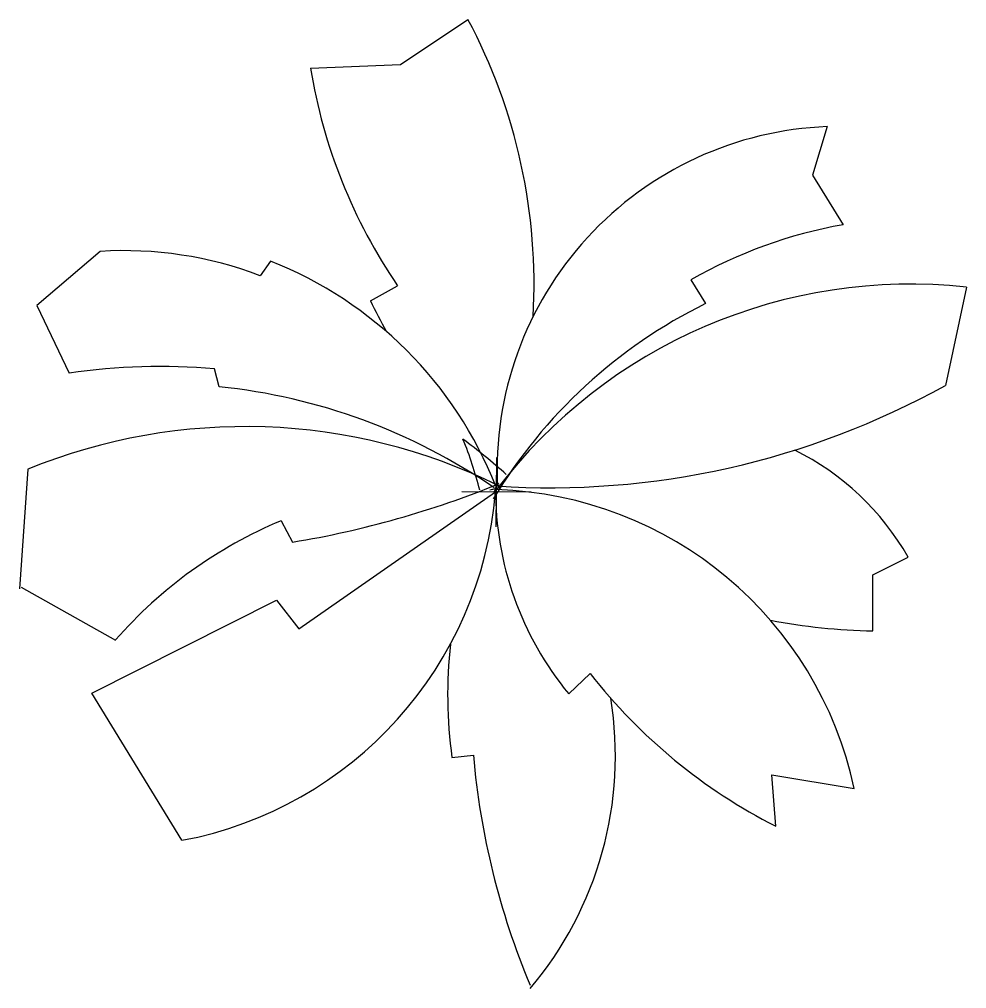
# Model space of a CAD drawing. Extents: x 151.3 to 153.3, y 88.17 to 90.22.
import ezdxf

# ---------------------------------------------------------------- set-up
doc = ezdxf.new("R2010")
doc.units = 0
doc.header["$LTSCALE"] = 0.5
doc.header["$MEASUREMENT"] = 0
doc.layers.get('0').update_dxf_attribs({"linetype": 'CONTINUOUS'})

# ---------------------------------------------------------------- blocks, each defined once
blk = doc.blocks.new('PALMEIRA')
at = {"linetype": 'CONTINUOUS'}
for p, q in [((-0.1515, 0.8437), (-0.0091, 0.9385)), ((-0.3412, 0.8359), (-0.1515, 0.8437)), ((0.7492, 0.7123), (0.7183, 0.6098)), ((0.7183, 0.6098), (0.7827, 0.5055)), ((-0.7852, 0.4492), (-0.9188, 0.3349)), ((-0.4257, 0.4286), (-0.4474, 0.3978)), ((0.4612, 0.3894), (0.4922, 0.3392)), ((-0.2149, 0.3451), (-0.1576, 0.3769)), ((1.0432, 0.3739), (0.9983, 0.1667)), ((-0.9188, 0.3349), (-0.8506, 0.1923)), ((-0.5342, 0.1636), (-0.5438, 0.2013)), ((0.0506, -0.1315), (0.0518, 0.0148)), ((-0.9377, -0.0104), (-0.9556, -0.2627)), ((-0.366, -0.3471), (0.0489, -0.0581)), ((-0.4033, -0.1188), (-0.3791, -0.164)), ((0.8456, -0.2328), (0.9197, -0.1956)), ((0.8456, -0.3513), (0.8456, -0.2328)), ((-0.9516, -0.2592), (-0.7527, -0.3704)), ((-0.8024, -0.4823), (-0.413, -0.2867)), ((-0.413, -0.2867), (-0.366, -0.3471)), ((0.2037, -0.4839), (0.2489, -0.4411)), ((-0.6129, -0.7929), (-0.8024, -0.4823)), ((-0.0429, -0.6183), (0.0023, -0.6134)), ((0.6404, -0.7632), (0.6323, -0.6545)), ((0.6323, -0.6545), (0.8062, -0.6838))]:
    blk.add_line(p, q, dxfattribs=at)
blk.add_line((0.1244, -0.0589), (-0.022, -0.0577))
for centre, radius, start, end in [((-1.0559, 0.3804), 1.1863, 356.6843, 28.0658), ((0.7809, 1.0186), 1.137, 189.2485, 214.3622), ((0.7764, -0.0112), 0.724, 92.1535, 182.7881), ((0.9602, -0.4893), 1.0105, 100.1175, 119.5918), ((-0.7351, -0.3569), 0.8077, 69.1325, 93.5539), ((-0.7351, -0.3569), 0.8442, 21.6361, 68.4991), ((0.925, -0.7171), 1.0973, 83.8163, 142.7752), ((1.3998, 1.1358), 1.7979, 206.0908, 208.3974), ((0.9709, -0.6309), 1.0817, 116.2614, 148.9407), ((-0.6601, -1.0765), 1.2831, 84.8012, 98.5384), ((-0.6601, -1.0765), 1.2465, 55.4846, 84.2054), ((0.1647, 1.6677), 1.717, 266.2143, 299.0468), ((-0.4795, -1.1311), 1.2108, 63.7648, 112.2353), ((-0.7858, -0.976), 1.2831, 48.0541, 53.3354), ((-0.7671, -0.2527), 0.8077, 14.2056, 22.254), ((0.4276, -0.4778), 0.5674, 29.8369, 63.5354), ((-0.7109, 1.8423), 2.0335, 279.3918, 292.1847), ((-0.7628, 0.0075), 0.8143, 280.6038, 355.3769), ((0.2571, -0.9791), 0.9507, 102.0442, 103.3765), ((-1.0559, 0.3804), 1.1863, 338.2971, 339.1887), ((0.8698, 0.9187), 1.2703, 229.7588, 229.9232), ((0.7247, -0.0539), 0.6756, 179.7457, 219.5263), ((0.4276, -0.4778), 0.5674, 130.4368, 131.5529), ((0.0256, -0.8511), 0.7983, 12.0963, 88.1606), ((-0.037, -0.9961), 0.9507, 112.6626, 138.8387), ((0.8698, 0.9187), 1.2703, 259.076, 268.9083), ((0.9194, -0.4863), 0.9713, 173.6564, 187.8099), ((1.1716, 0.2816), 1.1721, 218.0713, 243.0527), ((-0.4564, -0.615), 0.7584, 319.6911, 9.2413), ((1.608, -0.4735), 1.6118, 184.9789, 202.8063)]:
    blk.add_arc(centre, radius, start, end, dxfattribs=at)

msp = doc.modelspace()

# ---------------------------------------------------------------- block references
msp.add_blockref('PALMEIRA', (152.2553, 89.2777))

doc.saveas('drawing.dxf')
